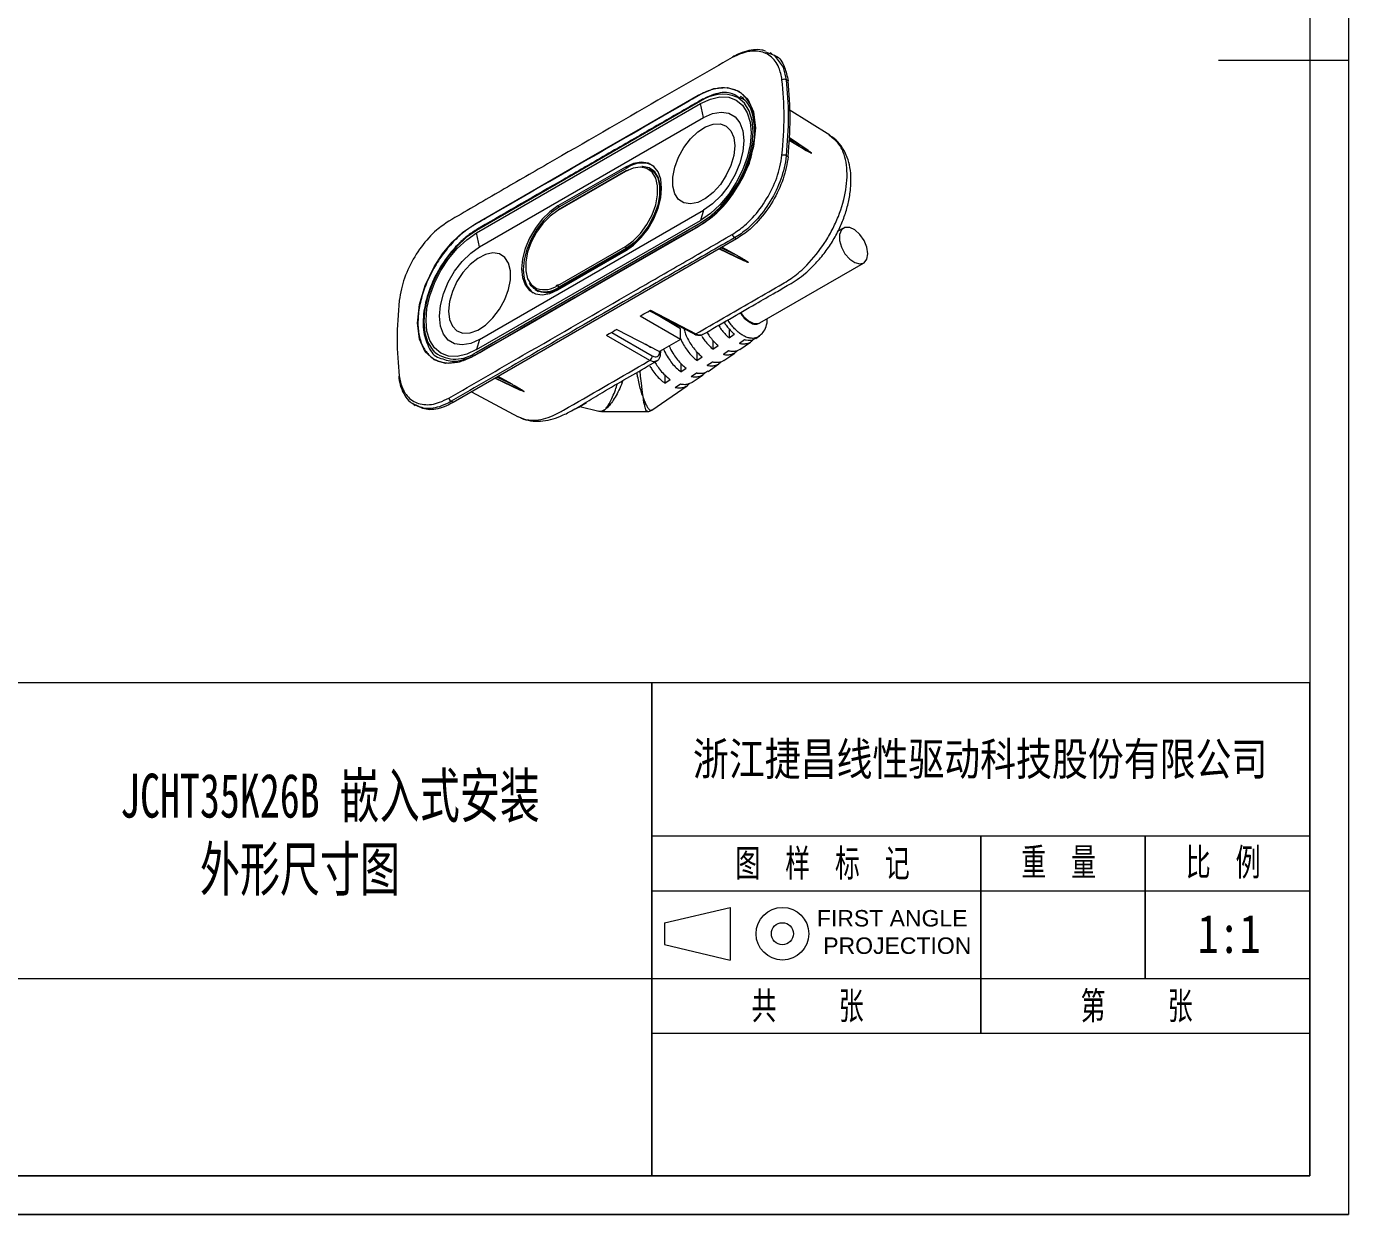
# Model space of a CAD drawing. Header units: millimetres. Extents: x 37 to 3702, y -325 to 1382.
# Drawn here: x 2964.9 to 3145.2, y -321.8 to -159.7 of the extents above; entities that cross this region are included whole.
import ezdxf

# ---------------------------------------------------------------- set-up
doc = ezdxf.new("R2010")
doc.units = ezdxf.units.MM
doc.layers.get('0').update_dxf_attribs({"lineweight": 20})
for name, color, linetype, lineweight in [('1轮廓实线层', 7, 'Continuous', 30), ('2细线层', 4, 'Continuous', 0), ('7标注层', 4, 'Continuous', 15), ('CAXA0', 7, 'Continuous', 70), ('图框层', 7, 'Continuous', 15)]:
    doc.layers.add(name, color=color, linetype=linetype, lineweight=lineweight)
doc.layers.add('5剖面线层', color=2, linetype='Continuous')
doc.styles.add('PC_TEXTSTYLE', font='romans.shx', dxfattribs={"width": 0.8, "bigfont": 'hzfs.shx'})
doc.styles.add('标准', font='', dxfattribs={"width": 0.667})
doc.styles.get('标准').set_extended_font_data('SimSun')

msp = doc.modelspace()

# ---------------------------------------------------------------- linework, layer by layer
at = {"color": 7, "lineweight": 20}
for p, q in [((3065.69, -163.23), (3066.28, -163.45)), ((3066.58, -163.47), (3066.31, -163.33)), ((3068.76, -167.16), (3068.5, -167.02)), ((3062.76, -169.6), (3062.26, -169.32)), ((3056.83, -169.96), (3026.28, -187.59)), ((3026.28, -187.92), (3056.83, -170.28)), ((3056.89, -169.82), (3026.34, -187.45)), ((3057.25, -172.16), (3056.83, -170.28)), ((3056.92, -169.81), (3056.89, -169.82)), ((3074.47, -174.59), (3068.91, -171.14)), ((3026.7, -189.8), (3057.25, -172.16)), ((3070.29, -176.14), (3068.91, -175.31)), ((3070.29, -176.14), (3068.95, -175.22)), ((3071.51, -176.68), (3068.96, -174.93)), ((3071.94, -177.02), (3068.96, -174.97)), ((3068.76, -177.52), (3068.5, -177.38)), ((3046.57, -178.94), (3037.38, -184.24)), ((3046.57, -179.55), (3037.38, -184.85)), ((3046.62, -179.45), (3037.42, -184.76)), ((3046.79, -179.06), (3037.59, -184.37)), ((3046.79, -179.06), (3046.57, -178.94)), ((3046.71, -179.46), (3047.11, -179.26)), ((3050.38, -179.39), (3049.92, -179.13)), ((3026.7, -202.45), (3057.25, -184.82)), ((3037.59, -184.37), (3037.38, -184.24)), ((3057.25, -184.82), (3056.83, -186.21)), ((3026.28, -203.84), (3056.83, -186.21)), ((3026.28, -204.17), (3056.83, -186.53)), ((3076.31, -187.25), (3075.55, -187.69)), ((3061.73, -188.74), (3023.08, -211.05)), ((3026.7, -189.8), (3026.28, -187.92)), ((3061.73, -188.74), (3061.47, -188.58)), ((3037.38, -195.07), (3046.57, -189.76)), ((3037.38, -195.68), (3046.57, -190.37)), ((3046.71, -190.01), (3037.52, -195.31)), ((3037.59, -195.39), (3046.79, -190.08)), ((3046.71, -190.01), (3046.82, -190.07)), ((3059.37, -190.1), (3062.77, -191.72)), ((3063.33, -191.94), (3059.41, -190.08)), ((3059.63, -189.95), (3061.76, -190.96)), ((3059.77, -189.87), (3061.76, -190.96)), ((3064.92, -200.18), (3079.06, -192.02)), ((3034.28, -195.62), (3034.72, -195.89)), ((3037.42, -194.98), (3037.09, -195.14)), ((3037.52, -195.31), (3037.63, -195.37)), ((3054.09, -202.44), (3048.59, -199.26)), ((3049.85, -198.54), (3055.95, -201.7)), ((3049.99, -198.46), (3056.19, -201.67)), ((3054.09, -201.02), (3050.6, -198.93)), ((3049.9, -205.3), (3044.01, -201.9)), ((3044.72, -201.5), (3050.25, -204.69)), ((3045.41, -201.1), (3051.22, -204.11)), ((3053.51, -200.33), (3053.62, -200.73)), ((3054.09, -202.44), (3054.09, -201.02)), ((3060.72, -201.01), (3060.72, -202.22)), ((3060.72, -202.22), (3061.42, -201.72)), ((3026.7, -202.45), (3026.28, -203.84)), ((3049.88, -203.46), (3049.3, -203.11)), ((3054.09, -202.44), (3051.22, -204.11)), ((3058.52, -202.58), (3058.52, -203.77)), ((3058.52, -203.77), (3059.23, -203.27)), ((3062.84, -202.51), (3062.13, -203)), ((3062.18, -203.82), (3063.65, -202.81)), ((3064.35, -202.33), (3064.87, -201.97)), ((3050, -205.88), (3050.84, -205.39)), ((3051.4, -204.28), (3051.4, -204)), ((3051.4, -204.28), (3051.4, -204.27)), ((3056.33, -204.16), (3056.33, -205.31)), ((3056.33, -205.31), (3057.04, -204.82)), ((3060.65, -204.02), (3059.94, -204.51)), ((3060.02, -205.31), (3061.48, -204.3)), ((3051.95, -207.29), (3051.95, -208.4)), ((3054.14, -205.73), (3054.14, -206.86)), ((3054.14, -206.86), (3054.85, -206.36)), ((3056.26, -207.05), (3055.55, -207.54)), ((3055.69, -208.29), (3057.16, -207.28)), ((3058.45, -205.54), (3057.75, -206.02)), ((3057.86, -206.8), (3059.32, -205.79)), ((3028.82, -207.74), (3032.22, -209.35)), ((3028.86, -207.71), (3032.76, -209.56)), ((3029.09, -207.59), (3031.14, -208.56)), ((3031.14, -208.56), (3029.22, -207.51)), ((3050.19, -212.08), (3054.99, -208.77)), ((3051.95, -208.4), (3052.66, -207.9)), ((3054.07, -208.56), (3053.36, -209.05)), ((3023.08, -211.05), (3022.82, -210.89)), ((3025.6, -209.6), (3031.97, -213)), ((3048.92, -210.07), (3048.87, -210.07)), ((3049.03, -210.52), (3049.06, -210.52)), ((3017.66, -211.29), (3017.91, -211.46)), ((3040.21, -211.68), (3041.27, -211.06)), ((3040.37, -211.59), (3042.95, -212.23)), ((3042.96, -212.2), (3043.31, -212.24)), ((3043.3, -212.28), (3049.57, -212.28)), ((3051.91, -282.02), (3060.88, -279.93)), ((3060.88, -279.93), (3060.88, -287.11)), ((3051.91, -282.02), (3051.91, -285.01)), ((3051.91, -285.01), (3060.88, -287.11))]:
    msp.add_line(p, q, dxfattribs=at)
at = {"color": 7, "lineweight": 20, "flags": 128}
for points in [[(3066.28, -163.45), (3066.87, -163.68), (3068.08, -165.32), (3068.5, -167.02), (3068.5, -167.02), (3068.5, -167.02)], [(3041.29, -177.9), (3048.94, -173.49), (3056.48, -169.14), (3058.62, -168.23), (3060.48, -168.06), (3062.05, -168.56), (3063.26, -169.68), (3064.05, -171.38), (3064.32, -173.59), (3064.05, -176.12), (3063.26, -178.73), (3062.05, -181.25), (3060.9, -183.01), (3059.58, -184.6), (3058.12, -185.96), (3056.48, -187.1), (3048.93, -191.46), (3041.27, -195.88), (3033.61, -200.3), (3026.06, -204.66), (3023.92, -205.57), (3022.06, -205.74), (3020.49, -205.24), (3019.28, -204.12), (3018.5, -202.42), (3018.22, -200.21), (3018.5, -197.67), (3019.28, -195.07), (3020.49, -192.55), (3021.64, -190.79), (3022.96, -189.2), (3024.42, -187.83), (3026.06, -186.7), (3033.61, -182.34), (3041.27, -177.92), (3041.29, -177.9)], [(3056.83, -170.28), (3058.17, -169.66), (3059.47, -169.37), (3060.66, -169.41), (3061.7, -169.8), (3062.56, -170.51), (3063.2, -171.52), (3063.59, -172.79), (3063.72, -174.26), (3063.59, -175.89), (3063.2, -177.61), (3062.56, -179.36), (3061.7, -181.06), (3060.66, -182.65), (3059.47, -184.08), (3058.17, -185.28), (3056.83, -186.21)], [(3056.83, -186.53), (3058.23, -185.57), (3059.57, -184.32), (3060.81, -182.83), (3061.9, -181.18), (3062.8, -179.4), (3063.46, -177.59), (3063.87, -175.8), (3064, -174.1), (3063.87, -172.56), (3063.46, -171.25), (3062.8, -170.2), (3061.9, -169.45), (3061.76, -169.38)], [(3061.49, -176.04), (3061.36, -177.34), (3060.97, -178.7), (3060.34, -180.06), (3059.53, -181.31), (3058.56, -182.39), (3057.52, -183.23), (3056.46, -183.76), (3055.45, -183.97), (3054.55, -183.83), (3053.82, -183.35), (3053.31, -182.57), (3053.04, -181.53), (3053.04, -180.31), (3053.31, -178.96), (3053.82, -177.59), (3054.55, -176.28), (3055.45, -175.1), (3056.46, -174.14), (3057.52, -173.45), (3058.56, -173.07), (3059.53, -173.04), (3060.34, -173.35), (3060.97, -173.98), (3061.36, -174.9), (3061.49, -176.04)], [(3057.25, -172.16), (3058.47, -171.62), (3059.63, -171.42), (3060.67, -171.57), (3061.54, -172.07), (3062.19, -172.89), (3062.59, -174), (3062.73, -175.33), (3062.59, -176.81), (3062.19, -178.39), (3061.54, -179.96), (3060.67, -181.46), (3059.63, -182.82), (3058.47, -183.96), (3057.25, -184.82)], [(3046.57, -190.37), (3047.68, -189.59), (3048.72, -188.56), (3049.66, -187.34), (3050.44, -185.98), (3051.03, -184.56), (3051.4, -183.14), (3051.52, -181.8), (3051.4, -180.6), (3051.03, -179.6), (3050.44, -178.86), (3049.66, -178.4), (3048.72, -178.26), (3047.68, -178.45), (3046.57, -178.94)], [(3046.57, -189.76), (3047.63, -189), (3048.63, -187.99), (3049.51, -186.78), (3050.21, -185.45), (3050.71, -184.08), (3050.96, -182.73), (3050.96, -181.5), (3050.71, -180.46), (3050.21, -179.65), (3049.51, -179.14), (3048.63, -178.94), (3048.57, -178.94)], [(3048.57, -178.94), (3047.63, -179.08), (3046.57, -179.55)], [(3049.92, -179.13), (3050.47, -179.57), (3050.98, -180.4), (3051.25, -181.48), (3051.25, -182.75), (3050.98, -184.14), (3050.47, -185.56), (3049.74, -186.93), (3048.84, -188.18), (3047.81, -189.22), (3046.71, -190.01)], [(3046.79, -190.08), (3047.89, -189.29), (3048.92, -188.24), (3049.83, -186.99), (3050.57, -185.61), (3051.08, -184.18), (3051.35, -182.78), (3051.35, -181.5), (3051.08, -180.41), (3050.57, -179.58), (3049.83, -179.04), (3048.92, -178.84), (3048.8, -178.84)], [(3037.38, -184.24), (3036.28, -185.02), (3035.23, -186.05), (3034.3, -187.27), (3033.51, -188.63), (3032.92, -190.05), (3032.56, -191.47), (3032.43, -192.82), (3032.56, -194.02), (3032.92, -195.01), (3033.51, -195.76), (3034.3, -196.21), (3035.23, -196.35), (3036.28, -196.17), (3037.38, -195.68)], [(3037.59, -184.37), (3036.49, -185.15), (3035.45, -186.17), (3034.51, -187.4), (3033.72, -188.75), (3033.13, -190.18), (3032.77, -191.6), (3032.64, -192.94), (3032.77, -194.14), (3033.13, -195.14), (3033.72, -195.88), (3033.99, -196.08)], [(3037.38, -184.85), (3036.32, -185.61), (3035.33, -186.62), (3034.45, -187.83), (3033.74, -189.16), (3033.25, -190.54), (3032.99, -191.88), (3032.99, -193.11), (3033.25, -194.16), (3033.74, -194.96), (3034.45, -195.48), (3034.52, -195.5)], [(3079.63, -190.76), (3079.5, -189.87), (3079.12, -188.95), (3078.55, -188.12), (3077.87, -187.5), (3077.16, -187.17), (3076.52, -187.17), (3076.03, -187.5), (3075.78, -188.12), (3075.78, -188.94), (3076.03, -189.86), (3076.52, -190.75), (3077.16, -191.49), (3077.87, -191.97), (3078.55, -192.14), (3079.12, -191.98), (3079.5, -191.49), (3079.63, -190.76)], [(3026.28, -187.59), (3024.88, -188.56), (3023.53, -189.81), (3022.29, -191.29), (3021.21, -192.95), (3020.31, -194.72), (3019.65, -196.54), (3019.24, -198.33), (3019.1, -200.02), (3019.24, -201.56), (3019.65, -202.88), (3020.31, -203.93), (3020.61, -204.24)], [(3026.28, -203.84), (3024.94, -204.46), (3023.64, -204.76), (3022.45, -204.71), (3021.41, -204.32), (3020.55, -203.61), (3019.91, -202.6), (3019.52, -201.34), (3019.39, -199.86), (3019.52, -198.23), (3019.91, -196.51), (3020.55, -194.77), (3021.41, -193.06), (3022.45, -191.47), (3023.64, -190.05), (3024.94, -188.85), (3026.28, -187.92)], [(3026.7, -202.45), (3025.49, -203), (3024.33, -203.2), (3023.29, -203.04), (3022.42, -202.54), (3021.77, -201.72), (3021.36, -200.62), (3021.22, -199.29), (3021.36, -197.8), (3021.77, -196.23), (3022.42, -194.65), (3023.29, -193.15), (3024.33, -191.8), (3025.49, -190.66), (3026.7, -189.8)], [(3022.46, -198.57), (3022.6, -199.71), (3022.99, -200.63), (3023.61, -201.26), (3024.43, -201.57), (3025.39, -201.54), (3026.44, -201.17), (3027.5, -200.48), (3028.51, -199.51), (3029.41, -198.34), (3030.14, -197.02), (3030.65, -195.65), (3030.91, -194.31), (3030.91, -193.08), (3030.65, -192.04), (3030.14, -191.26), (3029.41, -190.79), (3028.51, -190.65), (3027.5, -190.85), (3026.44, -191.39), (3025.39, -192.22), (3024.43, -193.3), (3023.61, -194.56), (3022.99, -195.91), (3022.6, -197.28), (3022.46, -198.57)], [(3048.59, -199.26), (3048.85, -199.11), (3049.11, -198.96), (3049.37, -198.81), (3049.63, -198.66), (3049.99, -198.46)], [(3052.66, -200.16), (3052.75, -200.07), (3052.78, -200.05)], [(3062.29, -198.79), (3062.68, -199.31), (3063.37, -199.93), (3064.08, -200.26), (3064.72, -200.27), (3064.92, -200.18)], [(3045.41, -201.1), (3045.15, -201.25), (3044.89, -201.4), (3044.63, -201.55), (3044.36, -201.7), (3044.01, -201.9)], [(3048.54, -206.72), (3048.61, -207.47), (3048.71, -208.4), (3048.82, -209.29), (3048.92, -210.07), (3048.92, -210.07), (3048.92, -210.07)], [(3039.78, -211.91), (3040.21, -211.68), (3040.21, -211.68)]]:
    msp.add_lwpolyline(points, dxfattribs=at)
at = {"color": 7, "lineweight": 20}
for radius in [3.59, 1.5]:
    msp.add_circle((3067.99, -283.52), radius, dxfattribs=at)
for centre, radius, start, end in [((3061.33, -164.06), 0.188, 119.6134, 162.4997), ((3068.21, -167.66), 0.702, 65.0023, 113.2062), ((3020.98, -172.34), 48.06, 353.813, 6.187), ((3059.82, -174.17), 5.17, 68.0541, 125.4088), ((3056.97, -169.94), 0.148, 125.0133, 186.2988), ((3048.84, -181.88), 3.49, 67.4716, 126.146), ((3068.1, -178.21), 0.919, 64.1447, 100.8078), ((3046.67, -179.54), 0.0987, 125.0442, 186.268), ((3046.66, -179.55), 0.0998, 54.8867, 114.4743), ((3037.48, -184.84), 0.0987, 125.0442, 186.268), ((3026.43, -187.58), 0.148, 125.0133, 186.2988), ((3061.93, -187.93), 0.798, 194.0224, 234.7857), ((3046.88, -189.75), 0.308, 182.6294, 237.0819), ((3035.8, -193.21), 2.82, 214.1396, 309.4556), ((3035.65, -192.82), 3.12, 243.9307, 306.9052), ((3035.5, -192.35), 3.31, 252.6997, 304.6669), ((3037.69, -195.05), 0.308, 182.6294, 237.0819), ((3056.05, -201.48), 0.245, 247.6769, 306.785), ((3023.4, -200.37), 4.76, 234.2166, 307.194), ((3049.52, -204.68), 0.736, 301.2918, 358.7076), ((3051.15, -204.3), 0.25, 8.3076, 63.8327), ((3015.92, -207.59), 0.243, 139.5731, 185.9303), ((3023.25, -210.24), 0.785, 194.5627, 236.1302)]:
    msp.add_arc(centre, radius, start, end, dxfattribs=at)
msp.add_ellipse((3049.17, -205.88), major_axis=(-0.71, 6.39), ratio=0.1444, start_param=2.267952, end_param=2.366779, dxfattribs=at)
for points, knots in [([(3061.15, -164), (3057.78, -165.94), (3049.37, -170.75), (3038.74, -176.91), (3029.22, -182.39), (3024.74, -185.01), (3022.49, -186.32)], [0, 0, 0, 0, 0.261929, 0.651384, 0.825692, 1, 1, 1, 1]), ([(3067.93, -167.01), (3067.82, -166.44), (3067.55, -165.1), (3066.43, -163.65), (3064.65, -162.96), (3062.78, -163.2), (3061.58, -163.79), (3061.15, -164)], [0, 0, 0, 0, 0.1710955, 0.4037804, 0.6366601, 0.8696121, 1, 1, 1, 1]), ([(3065.68, -163.12), (3065.52, -163.07), (3065.01, -162.89), (3064.03, -162.91), (3062.81, -163.16), (3061.85, -163.55), (3061.33, -163.84), (3061.24, -163.9)], [0, 0, 0, 0, 0.127673, 0.393948, 0.662806, 0.939753, 1, 1, 1, 1]), ([(3066.87, -163.68), (3066.92, -163.7), (3067.6, -163.92), (3068.32, -165.12), (3068.63, -166.53), (3068.76, -167.16)], [0, 0, 0, 0, 0.0446086, 0.5793164, 1, 1, 1, 1]), ([(3067.93, -177.3), (3068.07, -175.52), (3068.36, -171.92), (3068.07, -168.66), (3067.93, -167.01)], [0, 0, 0, 0, 0.495668, 1, 1, 1, 1]), ([(3068.5, -167.02), (3068.64, -168.65), (3068.91, -171.94), (3068.64, -175.55), (3068.5, -177.38)], [0, 0, 0, 0, 0.496121, 1, 1, 1, 1]), ([(3041.27, -195.8), (3036.68, -198.45), (3032.09, -201.1), (3027.21, -203.91), (3026.92, -204.08), (3026.49, -204.33), (3026.35, -204.41), (3026.06, -204.58), (3025.92, -204.66), (3025.49, -204.89), (3025.2, -205.03), (3024.64, -205.26), (3024.36, -205.36), (3023.52, -205.6), (3022.99, -205.67), (3022.23, -205.66), (3021.98, -205.63), (3021.5, -205.54), (3021.27, -205.48), (3020.83, -205.31), (3020.63, -205.2), (3020.23, -204.95), (3020.04, -204.81), (3019.52, -204.32), (3019.23, -203.92), (3018.87, -203.23), (3018.77, -202.98), (3018.59, -202.45), (3018.51, -202.18), (3018.34, -201.31), (3018.28, -200.69), (3018.3, -199.35), (3018.38, -198.65), (3018.65, -197.22), (3018.85, -196.47), (3019.35, -195), (3019.66, -194.27), (3020.39, -192.82), (3020.8, -192.12), (3021.47, -191.13), (3021.7, -190.8), (3022.19, -190.17), (3022.45, -189.86), (3023.22, -189), (3023.76, -188.47), (3024.6, -187.77), (3024.88, -187.55), (3025.31, -187.25), (3025.45, -187.16), (3025.73, -186.97), (3025.88, -186.89), (3026.3, -186.64), (3026.59, -186.48), (3027.16, -186.15), (3032, -183.35), (3041.41, -177.92), (3050.53, -172.66), (3055.38, -169.86), (3055.66, -169.7), (3056.09, -169.45), (3056.23, -169.37), (3056.52, -169.2), (3056.66, -169.12), (3057.08, -168.89), (3057.37, -168.75), (3057.93, -168.52), (3058.21, -168.43), (3058.76, -168.28), (3059.03, -168.22), (3059.56, -168.15), (3059.82, -168.13), (3060.58, -168.14), (3061.05, -168.23), (3061.7, -168.49), (3061.91, -168.59), (3062.3, -168.84), (3062.49, -168.98), (3062.83, -169.3), (3062.99, -169.48), (3063.28, -169.87), (3063.42, -170.08), (3063.78, -170.77), (3063.96, -171.29), (3064.14, -172.14), (3064.18, -172.44), (3064.24, -173.07), (3064.25, -173.39), (3064.24, -174.37), (3064.18, -175.06), (3063.92, -176.49), (3063.73, -177.22), (3063.24, -178.68), (3062.93, -179.42), (3062.22, -180.85), (3061.83, -181.54), (3060.94, -182.89), (3060.46, -183.51), (3059.7, -184.38), (3059.44, -184.66), (3058.9, -185.2), (3058.63, -185.45), (3058.08, -185.92), (3057.8, -186.14), (3057.24, -186.55), (3056.96, -186.73), (3056.53, -186.99), (3056.39, -187.07), (3056.1, -187.23), (3055.96, -187.32), (3055.53, -187.56), (3052.97, -189.04), (3050.4, -190.53), (3046.98, -192.5), (3045.26, -193.49), (3043.27, -194.64), (3042.27, -195.22), (3041.84, -195.47), (3041.56, -195.63), (3041.41, -195.71), (3041.27, -195.8)], [0, 0, 0, 0, 0.125, 0.125, 0.132812, 0.132812, 0.136719, 0.136719, 0.140625, 0.140625, 0.148437, 0.148437, 0.15625, 0.15625, 0.171875, 0.171875, 0.179687, 0.179687, 0.1875, 0.1875, 0.195312, 0.195312, 0.203125, 0.203125, 0.21875, 0.21875, 0.226562, 0.226562, 0.234375, 0.234375, 0.25, 0.25, 0.265625, 0.265625, 0.28125, 0.28125, 0.296875, 0.296875, 0.3125, 0.3125, 0.320312, 0.320312, 0.328125, 0.328125, 0.34375, 0.34375, 0.351562, 0.351562, 0.355469, 0.355469, 0.359375, 0.359375, 0.367187, 0.367187, 0.375, 0.5, 0.625, 0.625, 0.632812, 0.632812, 0.636719, 0.636719, 0.640625, 0.640625, 0.648437, 0.648437, 0.65625, 0.65625, 0.664062, 0.664062, 0.671875, 0.671875, 0.6875, 0.6875, 0.695312, 0.695312, 0.703125, 0.703125, 0.710937, 0.710937, 0.71875, 0.71875, 0.734375, 0.734375, 0.742187, 0.742187, 0.75, 0.75, 0.765625, 0.765625, 0.78125, 0.78125, 0.796875, 0.796875, 0.8125, 0.8125, 0.828125, 0.828125, 0.835937, 0.835937, 0.84375, 0.84375, 0.851562, 0.851562, 0.859375, 0.859375, 0.863281, 0.863281, 0.867187, 0.867187, 0.875, 0.9375, 0.9375, 0.96875, 0.984375, 0.992187, 0.996094, 0.996094, 1, 1, 1, 1]), ([(3062.07, -169.42), (3061.69, -169.19), (3060.73, -168.61), (3058.98, -168.83), (3057.28, -169.57), (3055.48, -170.62), (3052.32, -172.43), (3047.55, -175.19), (3043.68, -177.42), (3041.62, -178.61)], [0, 0, 0, 0, 0.077018, 0.194054, 0.257346, 0.320947, 0.449527, 0.706687, 1, 1, 1, 1]), ([(3064.22, -173.96), (3064.14, -173.12), (3063.99, -171.39), (3063.13, -169.85), (3062.28, -169.51), (3062.07, -169.42)], [0, 0, 0, 0, 0.40885, 0.848876, 1, 1, 1, 1]), ([(3056.19, -201.67), (3058.71, -200.22), (3062.5, -198.04), (3066.9, -195.48), (3069.45, -194.03), (3071.63, -192.12), (3073.45, -189.84), (3074.81, -187.51), (3075.92, -185.08), (3076.61, -182.59), (3076.84, -180.26), (3076.73, -178.12), (3076.07, -175.92), (3074.91, -175.03), (3074.37, -174.61)], [0, 0, 0, 0, 0.237008, 0.355512, 0.414803, 0.475904, 0.564987, 0.609112, 0.654524, 0.743053, 0.78772, 0.833734, 0.922577, 1, 1, 1, 1]), ([(3057.17, -201.74), (3059.57, -200.36), (3062.86, -198.46), (3066.79, -196.18), (3068.62, -195.14), (3070.03, -194.29), (3071.25, -193.33), (3072.55, -192.09), (3073.83, -190.57), (3074.95, -188.92), (3075.85, -187.2), (3076.54, -185.45), (3077.04, -183.68), (3077.32, -181.89), (3077.37, -180.19), (3077.17, -178.64), (3076.73, -177.24), (3076.03, -176.02), (3075.23, -175.1), (3074.6, -174.73), (3074.37, -174.6)], [0, 0, 0, 0, 0.231695, 0.319451, 0.377591, 0.412497, 0.447761, 0.494931, 0.541548, 0.586917, 0.630863, 0.673421, 0.717133, 0.762247, 0.808442, 0.850225, 0.890423, 0.933394, 0.975584, 1, 1, 1, 1]), ([(3071.94, -177.02), (3071.94, -177.03), (3071.93, -177.03), (3071.93, -177.03), (3071.93, -177.03), (3071.89, -177.03), (3071.73, -176.96), (3071.18, -176.68), (3070.67, -176.38), (3070.29, -176.14)], [0, 0, 0, 0, 0.001441, 0.003325, 0.006786, 0.018728, 0.075989, 0.303541, 1, 1, 1, 1]), ([(3030.69, -201.9), (3032.39, -200.92), (3035.88, -198.9), (3043.96, -194.26), (3050.92, -190.11), (3056.68, -186.94), (3058.68, -185.63), (3060.8, -183.42), (3062.64, -180.44), (3063.7, -178.05), (3063.85, -176.86), (3063.88, -176.69)], [0, 0, 0, 0, 0.143777, 0.294118, 0.681712, 0.731099, 0.780185, 0.849545, 0.918906, 0.98836, 1, 1, 1, 1]), ([(3061.15, -188.12), (3061.72, -187.74), (3063.05, -186.86), (3065, -184.7), (3066.69, -181.9), (3067.63, -179.32), (3067.85, -177.83), (3067.93, -177.3)], [0, 0, 0, 0, 0.171211, 0.404154, 0.637018, 0.869791, 1, 1, 1, 1]), ([(3068.5, -177.38), (3068.5, -177.38), (3068.45, -177.92), (3068.19, -179.48), (3067.24, -182.15), (3065.47, -185.07), (3063.44, -187.26), (3062.06, -188.25), (3061.47, -188.58), (3061.47, -188.58)], [0, 0, 0, 0, 0.000004, 0.130191, 0.363089, 0.596093, 0.829022, 0.999996, 1, 1, 1, 1]), ([(3068.76, -177.52), (3068.69, -178.01), (3068.48, -179.49), (3067.55, -182.12), (3065.82, -185.06), (3063.77, -187.38), (3062.35, -188.32), (3061.73, -188.74)], [0, 0, 0, 0, 0.117533, 0.350711, 0.583827, 0.816818, 1, 1, 1, 1]), ([(3071.51, -176.68), (3071.51, -176.69), (3071.56, -176.72), (3071.65, -176.78), (3071.74, -176.85), (3071.81, -176.9), (3071.85, -176.93), (3071.88, -176.96), (3071.9, -176.98), (3071.91, -176.99), (3071.92, -177), (3071.93, -177.01), (3071.93, -177.02), (3071.93, -177.02), (3071.94, -177.02), (3071.94, -177.02)], [0, 0, 0, 0, 0.036385, 0.350831, 0.561935, 0.703818, 0.799341, 0.863819, 0.907513, 0.937303, 0.957805, 0.97834, 0.986926, 0.99561, 1, 1, 1, 1]), ([(3041.62, -178.61), (3041.39, -178.75), (3040.21, -179.43), (3035.26, -182.29), (3030.11, -185.23), (3025.44, -187.96), (3024.52, -188.73), (3023.24, -189.95), (3021.69, -191.83), (3020, -195), (3019.04, -198.23), (3018.9, -201.24), (3019.65, -203.52), (3020.51, -204.78), (3021.18, -204.94), (3021.18, -204.94)], [0, 0, 0, 0, 0.0217175, 0.1085876, 0.4560679, 0.4964976, 0.5378306, 0.5420971, 0.6209968, 0.6967158, 0.7725209, 0.8483513, 0.9242379, 0.9999735, 1, 1, 1, 1]), ([(3022.49, -186.32), (3021.94, -186.7), (3020.62, -187.59), (3018.68, -189.75), (3016.99, -192.56), (3016.04, -195.14), (3015.82, -196.61), (3015.74, -197.14)], [0, 0, 0, 0, 0.171211, 0.404154, 0.637018, 0.869791, 1, 1, 1, 1]), ([(3022.49, -210.44), (3025.87, -208.5), (3034.25, -203.67), (3044.9, -197.51), (3054.41, -192.03), (3058.9, -189.42), (3061.15, -188.12)], [0, 0, 0, 0, 0.261929, 0.651384, 0.825692, 1, 1, 1, 1]), ([(3061.47, -188.58), (3059.08, -189.95), (3054.32, -192.68), (3044.81, -198.18), (3034.3, -204.24), (3026.18, -208.94), (3022.82, -210.89)], [0, 0, 0, 0, 0.184528, 0.369061, 0.738121, 1, 1, 1, 1]), ([(3061.76, -190.96), (3061.83, -191), (3062.04, -191.11), (3062.39, -191.31), (3062.73, -191.51), (3062.97, -191.66), (3063.1, -191.75), (3063.19, -191.81), (3063.25, -191.85), (3063.28, -191.88), (3063.3, -191.9), (3063.32, -191.91), (3063.33, -191.92), (3063.33, -191.93), (3063.34, -191.93), (3063.34, -191.94), (3063.34, -191.94), (3063.33, -191.94), (3063.33, -191.94), (3063.33, -191.94)], [0, 0, 0, 0, 0.125098, 0.375302, 0.625601, 0.748338, 0.830266, 0.885063, 0.921803, 0.946513, 0.963202, 0.974536, 0.982297, 0.98767, 0.992889, 0.995679, 0.997634, 0.999058, 1, 1, 1, 1]), ([(3063.33, -191.94), (3063.33, -191.94), (3063.33, -191.94), (3063.32, -191.94), (3063.29, -191.94), (3063.18, -191.91), (3063, -191.83), (3062.85, -191.75), (3062.77, -191.71)], [0, 0, 0, 0, 0.005682, 0.014061, 0.037526, 0.137226, 0.532564, 1, 1, 1, 1]), ([(3015.74, -197.14), (3015.59, -198.92), (3015.29, -202.52), (3015.59, -205.79), (3015.74, -207.43)], [0, 0, 0, 0, 0.495668, 1, 1, 1, 1]), ([(3060.05, -200.08), (3060.1, -200.17), (3060.27, -200.47), (3060.63, -200.94), (3061.05, -201.39), (3061.32, -201.63), (3061.42, -201.72)], [0, 0, 0, 0, 0.138142, 0.464791, 0.801369, 1, 1, 1, 1]), ([(3064.75, -202.04), (3064.73, -202.06), (3064.61, -202.16), (3064.32, -202.26), (3063.91, -202.32), (3063.44, -202.26), (3062.95, -202.09), (3062.45, -201.82), (3061.95, -201.46), (3061.46, -201), (3061, -200.46), (3060.69, -200.04), (3060.56, -199.81), (3060.55, -199.79)], [0, 0, 0, 0, 0.022199, 0.126552, 0.233756, 0.340124, 0.449641, 0.554054, 0.661375, 0.769604, 0.88118, 0.989414, 1, 1, 1, 1]), ([(3062.26, -198.8), (3062.33, -198.93), (3062.57, -199.34), (3063.11, -199.86), (3063.77, -200.28), (3064.39, -200.43), (3064.7, -200.31), (3064.85, -200.25)], [0, 0, 0, 0, 0.110127, 0.34489, 0.57223, 0.803046, 1, 1, 1, 1]), ([(3064.74, -202.02), (3064.91, -201.9), (3065.31, -201.62), (3065.73, -200.88), (3065.93, -200.17), (3065.93, -199.71), (3065.93, -199.6)], [0, 0, 0, 0, 0.222445, 0.523783, 0.889908, 1, 1, 1, 1]), ([(3054.55, -200.93), (3054.59, -201.14), (3054.7, -201.6), (3055.05, -202.35), (3055.48, -203.1), (3055.98, -203.78), (3056.5, -204.37), (3056.87, -204.67), (3057.04, -204.82)], [0, 0, 0, 0, 0.140621, 0.318508, 0.502092, 0.670826, 0.845205, 1, 1, 1, 1]), ([(3055.95, -201.7), (3055.98, -201.71), (3056.18, -201.83), (3056.55, -201.9), (3056.97, -201.87), (3057.13, -201.75), (3057.16, -201.72)], [0, 0, 0, 0, 0.059399, 0.509553, 0.893035, 1, 1, 1, 1]), ([(3056.19, -201.67), (3056.35, -201.74), (3056.67, -201.86), (3057.01, -201.85), (3057.14, -201.74), (3057.16, -201.72)], [0, 0, 0, 0, 0.444666, 0.889349, 1, 1, 1, 1]), ([(3057.69, -201.44), (3057.74, -201.54), (3057.92, -201.85), (3058.3, -202.35), (3058.77, -202.88), (3059.09, -203.15), (3059.23, -203.27)], [0, 0, 0, 0, 0.127474, 0.436912, 0.75623, 1, 1, 1, 1]), ([(3059.29, -200.52), (3059.34, -200.61), (3059.51, -200.91), (3059.88, -201.39), (3060.31, -201.87), (3060.6, -202.12), (3060.72, -202.22)], [0, 0, 0, 0, 0.1333493, 0.4538937, 0.7843397, 1, 1, 1, 1]), ([(3049.88, -203.46), (3049.92, -203.48), (3049.98, -203.51), (3050.03, -203.5), (3050.05, -203.5)], [0, 0, 0, 0, 0.646936, 1, 1, 1, 1]), ([(3052.55, -203.34), (3052.59, -203.45), (3052.76, -203.85), (3053.14, -204.49), (3053.66, -205.23), (3054.23, -205.86), (3054.64, -206.2), (3054.85, -206.36)], [0, 0, 0, 0, 0.091113, 0.334544, 0.552958, 0.77901, 1, 1, 1, 1]), ([(3054.09, -202.31), (3054.16, -202.46), (3054.34, -202.89), (3054.72, -203.54), (3055.23, -204.25), (3055.77, -204.85), (3056.15, -205.16), (3056.33, -205.31)], [0, 0, 0, 0, 0.127452, 0.361865, 0.575641, 0.796674, 1, 1, 1, 1]), ([(3056.99, -202), (3057.02, -202.05), (3057.19, -202.34), (3057.55, -202.81), (3058.03, -203.36), (3058.37, -203.64), (3058.52, -203.77)], [0, 0, 0, 0, 0.079657, 0.400708, 0.732169, 1, 1, 1, 1]), ([(3063.96, -202.52), (3063.87, -202.61), (3063.68, -202.82), (3063.3, -203.01), (3062.85, -203.1), (3062.45, -203.08), (3062.2, -203.02), (3062.13, -203)], [0, 0, 0, 0, 0.2002635, 0.4372898, 0.6669504, 0.903618, 1, 1, 1, 1]), ([(3064.31, -202.28), (3064.2, -202.37), (3063.88, -202.64), (3063.32, -202.63), (3062.91, -202.53), (3062.84, -202.51)], [0, 0, 0, 0, 0.280709, 0.873035, 1, 1, 1, 1]), ([(3021.18, -204.94), (3021.82, -205.17), (3023.11, -205.64), (3025.37, -205), (3026.81, -204.17), (3027.43, -203.81)], [0, 0, 0, 0, 0.363797, 0.727064, 1, 1, 1, 1]), ([(3031.91, -212.95), (3032.21, -213.09), (3032.86, -213.4), (3034.04, -213.51), (3035.36, -213.34), (3036.75, -212.87), (3041.32, -210.32), (3045.7, -207.73), (3049.61, -205.47), (3049.9, -205.3)], [0, 0, 0, 0, 0.06523, 0.141145, 0.219271, 0.293046, 0.368696, 0.953575, 1, 1, 1, 1]), ([(3050.83, -205.37), (3050.76, -205.41), (3050.57, -205.52), (3050.23, -205.47), (3049.99, -205.35), (3049.9, -205.3)], [0, 0, 0, 0, 0.298095, 0.741977, 1, 1, 1, 1]), ([(3050.25, -204.69), (3050.32, -204.73), (3050.5, -204.82), (3050.79, -204.85), (3051.05, -204.73), (3051.23, -204.47), (3051.25, -204.21), (3051.26, -204.08)], [0, 0, 0, 0, 0.126921, 0.345261, 0.563529, 0.781764, 1, 1, 1, 1]), ([(3050.83, -205.38), (3050.87, -205.36), (3051.05, -205.29), (3051.25, -204.99), (3051.39, -204.63), (3051.38, -204.36), (3051.38, -204.27)], [0, 0, 0, 0, 0.091115, 0.443709, 0.802226, 1, 1, 1, 1]), ([(3051.79, -203.78), (3051.83, -203.88), (3052, -204.29), (3052.38, -204.94), (3052.92, -205.69), (3053.5, -206.35), (3053.93, -206.69), (3054.14, -206.86)], [0, 0, 0, 0, 0.087306, 0.331654, 0.549216, 0.774489, 1, 1, 1, 1]), ([(3059.62, -205.5), (3059.56, -205.57), (3059.38, -205.78), (3059.01, -205.98), (3058.5, -206.11), (3058.07, -206.09), (3057.81, -206.04), (3057.75, -206.02)], [0, 0, 0, 0, 0.134749, 0.403024, 0.657118, 0.919524, 1, 1, 1, 1]), ([(3060.01, -205.3), (3059.9, -205.36), (3059.66, -205.52), (3059.2, -205.62), (3058.78, -205.61), (3058.52, -205.55), (3058.45, -205.54)], [0, 0, 0, 0, 0.247071, 0.565162, 0.893547, 1, 1, 1, 1]), ([(3061.78, -204.01), (3061.71, -204.09), (3061.53, -204.3), (3061.15, -204.49), (3060.68, -204.6), (3060.26, -204.59), (3060.01, -204.53), (3059.94, -204.51)], [0, 0, 0, 0, 0.1643179, 0.4173955, 0.6598781, 0.9100279, 1, 1, 1, 1]), ([(3062.17, -203.81), (3062.06, -203.88), (3061.82, -204.03), (3061.38, -204.12), (3060.97, -204.1), (3060.71, -204.04), (3060.65, -204.02)], [0, 0, 0, 0, 0.261822, 0.567006, 0.881731, 1, 1, 1, 1]), ([(3032.13, -213.03), (3032.21, -213.09), (3032.68, -213.36), (3033.65, -213.57), (3034.99, -213.65), (3036.38, -213.41), (3037.8, -212.92), (3039.35, -212.16), (3041.26, -211), (3043.73, -209.47), (3046.74, -207.77), (3048.93, -206.5), (3050, -205.88)], [0, 0, 0, 0, 0.0163621, 0.0871134, 0.1581131, 0.2303535, 0.3023335, 0.385624, 0.4856061, 0.6246733, 0.8162667, 1, 1, 1, 1]), ([(3048.87, -210.07), (3048.8, -209.82), (3048.66, -209.32), (3048.45, -208.45), (3048.27, -207.66), (3048.18, -207.14), (3048.15, -206.95)], [0, 0, 0, 0, 0.276964, 0.555179, 0.839463, 1, 1, 1, 1]), ([(3049.89, -206.04), (3049.99, -206.21), (3050.24, -206.65), (3050.74, -207.3), (3051.34, -207.93), (3051.75, -208.25), (3051.95, -208.4)], [0, 0, 0, 0, 0.180543, 0.458647, 0.746967, 1, 1, 1, 1]), ([(3050.61, -205.53), (3050.73, -205.73), (3051, -206.2), (3051.52, -206.87), (3052.09, -207.46), (3052.48, -207.77), (3052.66, -207.9)], [0, 0, 0, 0, 0.216012, 0.488828, 0.771527, 1, 1, 1, 1]), ([(3057.46, -206.99), (3057.41, -207.05), (3057.24, -207.26), (3056.85, -207.47), (3056.32, -207.61), (3055.87, -207.6), (3055.61, -207.55), (3055.55, -207.54)], [0, 0, 0, 0, 0.1088997, 0.3920602, 0.6571417, 0.9311818, 1, 1, 1, 1]), ([(3057.84, -206.78), (3057.74, -206.85), (3057.5, -207.02), (3057.02, -207.12), (3056.58, -207.11), (3056.32, -207.06), (3056.26, -207.05)], [0, 0, 0, 0, 0.2358665, 0.5664237, 0.9080373, 1, 1, 1, 1]), ([(3015.68, -207.62), (3015.68, -207.65), (3015.74, -208.11), (3015.94, -209.01), (3016.46, -210.1), (3017.03, -210.86), (3017.49, -211.14), (3017.62, -211.22)], [0, 0, 0, 0, 0.022999, 0.297108, 0.589145, 0.877045, 1, 1, 1, 1]), ([(3015.74, -207.43), (3015.85, -208), (3016.13, -209.35), (3017.25, -210.8), (3019.03, -211.49), (3020.89, -211.25), (3022.07, -210.65), (3022.49, -210.44)], [0, 0, 0, 0, 0.1710955, 0.4037804, 0.6366601, 0.8696121, 1, 1, 1, 1]), ([(3031.14, -208.56), (3031.21, -208.6), (3031.57, -208.8), (3031.99, -209.04), (3032.37, -209.27), (3032.52, -209.37), (3032.61, -209.43), (3032.67, -209.47), (3032.71, -209.5), (3032.73, -209.52), (3032.74, -209.54), (3032.75, -209.55), (3032.76, -209.55), (3032.76, -209.56), (3032.76, -209.56), (3032.76, -209.56), (3032.76, -209.56)], [0, 0, 0, 0, 0.122615, 0.613155, 0.743721, 0.830402, 0.8879, 0.926022, 0.9513, 0.968077, 0.979235, 0.98669, 0.993251, 0.996221, 0.998598, 1, 1, 1, 1]), ([(3046.25, -208.05), (3046.22, -208.13), (3046.04, -208.61), (3045.69, -209.39), (3045.19, -210.34), (3044.7, -211.08), (3044.24, -211.63), (3043.95, -211.89), (3043.81, -211.99), (3043.81, -211.99)], [0, 0, 0, 0, 0.041764, 0.247189, 0.447419, 0.653283, 0.823352, 0.996782, 1, 1, 1, 1]), ([(3043.81, -211.99), (3043.81, -211.99), (3043.91, -211.88), (3044.12, -211.62), (3044.47, -211.06), (3044.84, -210.31), (3045.19, -209.43), (3045.41, -208.77), (3045.5, -208.48)], [0, 0, 0, 0, 0.003463, 0.189898, 0.379977, 0.600439, 0.826963, 1, 1, 1, 1]), ([(3055.3, -208.48), (3055.22, -208.56), (3055.01, -208.8), (3054.56, -209.01), (3053.99, -209.14), (3053.57, -209.08), (3053.36, -209.05)], [0, 0, 0, 0, 0.1647482, 0.462238, 0.7267578, 1, 1, 1, 1]), ([(3055.69, -208.28), (3055.53, -208.37), (3055.22, -208.55), (3054.67, -208.65), (3054.27, -208.59), (3054.07, -208.56)], [0, 0, 0, 0, 0.342629, 0.666212, 1, 1, 1, 1]), ([(3022.82, -210.89), (3022.82, -210.89), (3022.38, -211.15), (3021.16, -211.73), (3019.26, -212.07), (3018.16, -211.49), (3017.63, -211.22)], [0, 0, 0, 0, 0.000007, 0.226486, 0.631616, 1, 1, 1, 1]), ([(3032.76, -209.56), (3032.76, -209.56), (3032.75, -209.56), (3032.75, -209.57), (3032.74, -209.57), (3032.72, -209.56), (3032.63, -209.54), (3032.45, -209.46), (3032.31, -209.39), (3032.22, -209.35)], [0, 0, 0, 0, 0.0050541, 0.0100924, 0.0182236, 0.039688, 0.1252169, 0.4643409, 1, 1, 1, 1]), ([(3049.57, -212.25), (3049.55, -212.25), (3049.49, -212.27), (3049.39, -212.07), (3049.27, -211.72), (3049.15, -211.23), (3049.05, -210.8), (3049.03, -210.55), (3049.03, -210.52)], [0, 0, 0, 0, 0.120459, 0.360603, 0.563413, 0.770723, 0.973567, 1, 1, 1, 1]), ([(3049.06, -210.52), (3049.07, -210.55), (3049.13, -210.8), (3049.32, -211.21), (3049.55, -211.66), (3049.78, -211.98), (3050, -212.15), (3050.12, -212.1), (3050.18, -212.08)], [0, 0, 0, 0, 0.0238917, 0.2092609, 0.3944094, 0.5840148, 0.7940687, 1, 1, 1, 1]), ([(3023.08, -211.05), (3022.68, -211.26), (3021.49, -211.87), (3019.6, -212.22), (3018.47, -211.68), (3017.93, -211.42)], [0, 0, 0, 0, 0.20816, 0.621187, 1, 1, 1, 1]), ([(3042.96, -212.22), (3042.99, -212.23), (3043.09, -212.27), (3043.28, -212.25), (3043.5, -212.18), (3043.66, -212.09), (3043.76, -212.03), (3043.79, -212), (3043.81, -211.99), (3043.81, -211.99)], [0, 0, 0, 0, 0.13008, 0.405704, 0.684084, 0.883528, 0.957355, 0.99216, 1, 1, 1, 1]), ([(3043.81, -211.99), (3043.81, -211.99), (3043.71, -212.09), (3043.53, -212.24), (3043.37, -212.26), (3043.3, -212.27)], [0, 0, 0, 0, 0.009605, 0.530679, 1, 1, 1, 1]), ([(3049.57, -212.26), (3049.6, -212.26), (3049.79, -212.29), (3050.03, -212.2), (3050.16, -212.09), (3050.18, -212.07)], [0, 0, 0, 0, 0.154569, 0.854789, 1, 1, 1, 1])]:
    msp.add_open_spline(points, degree=3, knots=knots, dxfattribs=at)
at = {"layer": '1轮廓实线层', "color": 7, "lineweight": 20}
for p, q in [((2870.73, -249.24), (3139.89, -249.24)), ((2870.73, -249.24), (3139.89, -249.24)), ((3050.17, -316.53), (3050.17, -249.24)), ((3050.17, -270.18), (3139.89, -270.18)), ((3050.17, -270.18), (3139.89, -270.18)), ((3095.03, -297.09), (3095.03, -270.18)), ((3095.03, -297.09), (3095.03, -270.18)), ((3117.46, -289.62), (3117.46, -270.18)), ((3117.46, -289.62), (3117.46, -270.18)), ((3050.17, -277.65), (3139.89, -277.65)), ((3050.17, -277.65), (3139.89, -277.65)), ((2960.45, -289.62), (3139.89, -289.62)), ((2960.45, -289.62), (3139.89, -289.62)), ((3050.17, -297.09), (3139.89, -297.09)), ((3050.17, -297.09), (3139.89, -297.09)), ((2870.73, -316.53), (3139.89, -316.53)), ((2870.73, -316.53), (3139.89, -316.53)), ((2870.73, -316.53), (3139.89, -316.53)), ((2870.73, -316.53), (3139.89, -316.53))]:
    msp.add_line(p, q, dxfattribs=at)
at = {"layer": '2细线层', "color": 7, "lineweight": 20}
for p, q in [((3145.19, -6.87), (3145.19, -321.83)), ((2699.78, -321.83), (3145.19, -321.83)), ((3145.19, -321.83), (2699.78, -321.83))]:
    msp.add_line(p, q, dxfattribs=at)
at = {"layer": '5剖面线层', "color": 7, "lineweight": 20}
msp.add_line((3127.44, -164.33), (3145.19, -164.33), dxfattribs=at)
at = {"layer": 'CAXA0', "color": 7, "lineweight": 20}
for p, q in [((2870.73, -249.24), (3139.89, -249.24)), ((2870.73, -249.24), (3139.89, -249.24)), ((3050.17, -249.24), (3050.17, -316.53)), ((3139.89, -249.24), (3139.89, -316.53)), ((3139.89, -249.24), (3139.89, -316.53)), ((3050.17, -270.18), (3139.89, -270.18)), ((3050.17, -270.18), (3139.89, -270.18)), ((3095.03, -270.18), (3095.03, -297.09)), ((3095.03, -270.18), (3095.03, -297.09)), ((3117.46, -270.18), (3117.46, -289.62)), ((3117.46, -270.18), (3117.46, -289.62)), ((3050.17, -277.65), (3139.89, -277.65)), ((3050.17, -277.65), (3139.89, -277.65)), ((2960.45, -289.62), (3050.17, -289.62)), ((2960.45, -289.62), (3050.17, -289.62)), ((3050.17, -289.62), (3139.89, -289.62)), ((3050.17, -289.62), (3139.89, -289.62)), ((3050.17, -297.09), (3139.89, -297.09)), ((3050.17, -297.09), (3139.89, -297.09)), ((3139.89, -316.53), (2870.73, -316.53)), ((3139.89, -316.53), (2870.73, -316.53)), ((3139.89, -316.53), (2870.73, -316.53)), ((3139.89, -316.53), (2870.73, -316.53))]:
    msp.add_line(p, q, dxfattribs=at)
at = {"layer": '图框层', "color": 7, "lineweight": 20}
for p, q in [((3139.89, -12.17), (3139.89, -316.53)), ((3139.89, -12.17), (3139.89, -316.53)), ((3139.89, -316.53), (3139.89, -249.24)), ((3139.89, -316.53), (3139.89, -249.24)), ((2726.29, -316.53), (3139.89, -316.53))]:
    msp.add_line(p, q, dxfattribs=at)

# ---------------------------------------------------------------- texts
at = {"color": 7, "lineweight": 20, "style": '标准', "width": 0.667}
for s, p in [('图  样  标  记', (3061.57, -275.76)), ('图  样  标  记', (3061.57, -275.76)), ('重  量', (3100.56, -275.6)), ('重  量', (3100.56, -275.6)), ('比  例', (3122.99, -275.62)), ('比  例', (3122.99, -275.62)), ('比  例', (3122.99, -275.62)), ('比  例', (3122.99, -275.62)), ('共     张', (3063.79, -295.2)), ('共     张', (3063.79, -295.2)), ('第     张', (3108.65, -295.2)), ('第     张', (3108.65, -295.2))]:
    msp.add_text(s, height=3.738, dxfattribs=at).set_placement(p)
at = {"color": 7, "lineweight": 20, "attachment_point": 1}
for s, insert, char_height, width, style in [('JCHT35K26B 嵌入式安装   \\P    外形尺寸图', (2977.67, -261.68), 6, 113.1261, '标准'), ('{\\fNSimSun|b0|i0|c134|p49;1:1}', (3124.62, -280.9), 5.25, 13.137, 'PC_TEXTSTYLE')]:
    msp.add_mtext(s, dxfattribs=dict(at, insert=insert, char_height=char_height, width=width, style=style))
at = {"color": 7, "lineweight": 20, "insert": (3072.69, -280.29), "char_height": 1.4953, "width": 26.3356, "attachment_point": 1}
msp.add_mtext('{\\fArial|b0|i0|c0|p32;\\H1.5x;FIRST ANGLE\\P PROJECTION}', dxfattribs=at)
at = {"layer": '7标注层', "color": 7, "lineweight": 20, "insert": (3094.95, -259.94), "char_height": 4.4859, "width": 117.9559, "attachment_point": 5, "style": 'PC_TEXTSTYLE'}
msp.add_mtext('{\\fSimSun|b0|i0|c134|p2;浙江捷昌线性驱动科技股份有限公司}', dxfattribs=at)

doc.saveas('drawing.dxf')
